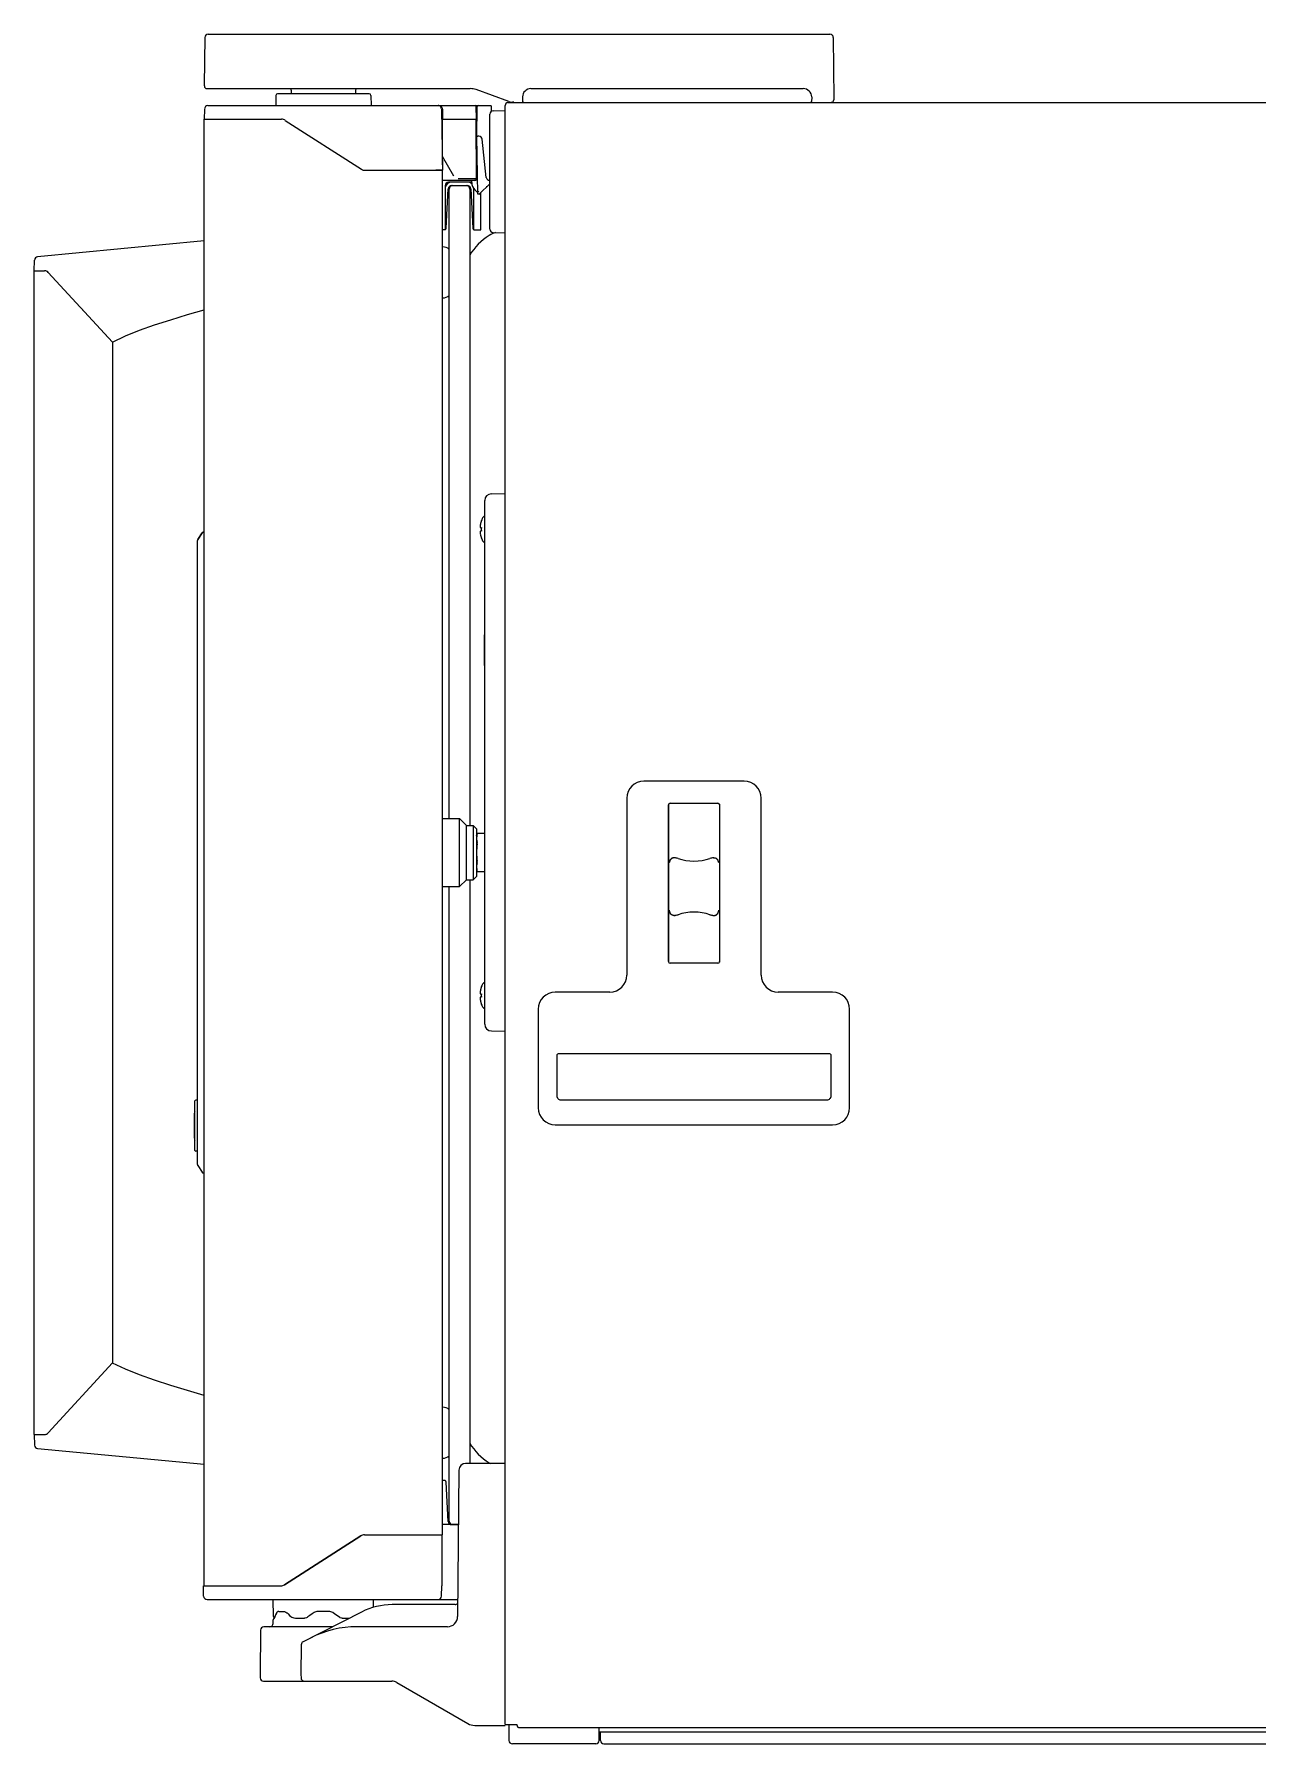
# Model space of a CAD drawing. Header units: millimetres. Extents: x -10733 to -5990, y 4098 to 7122.
# Drawn here: x -9382 to -9023, y 5611 to 6114 of the extents above; entities that cross this region are included whole.
import ezdxf

# ---------------------------------------------------------------- set-up
doc = ezdxf.new("R2010")
doc.units = ezdxf.units.MM
doc.header["$LTSCALE"] = 346.5
doc.layers.get('0').update_dxf_attribs({"linetype": 'CONTINUOUS'})
doc.layers.add('GEOM', color=7, linetype='CONTINUOUS')

msp = doc.modelspace()

# ---------------------------------------------------------------- linework, layer by layer
at = {"color": 7, "linetype": 'Continuous'}
for p, q in [((-9331.32, 6113.8), (-9148.6, 6113.8)), ((-9147.6, 6112.81), (-9147.44, 6094.8)), ((-9331.68, 6097.8), (-9254.31, 6097.8)), ((-9283.99, 6096.3), (-9310.89, 6096.3)), ((-9287.97, 6097.32), (-9287.98, 6096.3)), ((-9283.49, 6095.81), (-9283.44, 6092.8)), ((-9242.94, 6093.98), (-9252.6, 6097.5)), ((-9238.94, 6095.34), (-9238.94, 6095.3)), ((-9238.94, 6095.3), (-9238.92, 6094.04)), ((-9236.44, 6097.8), (-9156.44, 6097.8)), ((-9153.94, 6095.3), (-9153.96, 6094.04)), ((-9153.94, 6095.34), (-9153.94, 6095.3)), ((-9147.44, 6094.8), (-9147.45, 6094.52)), ((-9331.39, 6092.8), (-9248.28, 6092.8)), ((-9263.74, 6092.8), (-9263.75, 6092.8)), ((-9263.73, 6092.8), (-9263.74, 6092.8)), ((-9263.7, 6092.8), (-9263.73, 6092.8)), ((-9263.7, 6092.8), (-9263.73, 6092.8)), ((-9263.67, 6092.8), (-9263.7, 6092.8)), ((-9262.76, 6091.81), (-9262.44, 6073.8)), ((-9262.49, 6091.81), (-9262.44, 6088.8)), ((-9252.44, 6088.8), (-9252.51, 6092.55)), ((-9252.34, 6083.8), (-9252.26, 6092.55)), ((-9251.79, 6092.8), (-9251.79, 6092.85)), ((-9251.79, 6092.85), (-9248.89, 6092.85)), ((-9248.89, 6092.8), (-9248.89, 6092.85)), ((-9248.54, 6056.52), (-9248.54, 6090.27)), ((-9248.02, 6091.14), (-9248.03, 6092.55)), ((-9247.58, 6091.27), (-9244.04, 6091.4)), ((-9244.04, 6092.7), (-9244.04, 6092.8)), ((-9244.04, 5617.1), (-9244.04, 6092.7)), ((-9243.24, 6093.7), (-8686.84, 6093.7)), ((-9241.44, 6093.8), (-9241.91, 6093.8)), ((-9308.65, 6088.48), (-9286.23, 6074.11)), ((-9262.44, 6075.45), (-9262.44, 6088.8)), ((-9262.44, 6088.8), (-9252.3, 6088.8)), ((-9252.44, 6071.3), (-9252.52, 6088.55)), ((-9252.3, 6088.55), (-9252.52, 6088.55)), ((-9252.3, 6088.51), (-9252.52, 6088.51)), ((-9252.5, 6083.8), (-9252.34, 6083.8)), ((-9252.04, 6066.8), (-9252.34, 6083.8)), ((-9251.74, 6083.8), (-9252.09, 6083.8)), ((-9249.57, 6071.69), (-9250.75, 6082.9)), ((-9259.1, 6072.05), (-9262.44, 6077.83)), ((-9285.16, 6073.8), (-9262.44, 6073.8)), ((-9262.44, 6073.8), (-9264.44, 6073.8)), ((-9262.44, 5672.8), (-9262.44, 6073.8)), ((-9252.94, 6070.8), (-9262.44, 6070.8)), ((-9261.69, 6069.3), (-9261.69, 6056.3)), ((-9254.19, 6070.3), (-9260.69, 6070.3)), ((-9259.74, 6069.3), (-9259.44, 6069.3)), ((-9259.44, 6069.3), (-9255.44, 6069.3)), ((-9252.94, 6071.29), (-9257.8, 6071.29)), ((-9255.44, 6069.3), (-9255.14, 6069.3)), ((-9253.84, 6070.19), (-9253.84, 6070.8)), ((-9252.44, 6071.28), (-9252.44, 6071.3)), ((-9251.55, 6066.84), (-9248.54, 6069.85)), ((-9248.54, 6070.8), (-9248.57, 6070.8)), ((-9261.35, 6056.77), (-9260.74, 6068.35)), ((-9260.44, 5883.3), (-9260.44, 6068.3)), ((-9254.44, 6068.3), (-9254.44, 5881.3)), ((-9254.14, 6068.35), (-9253.53, 6056.77)), ((-9253.19, 6056.3), (-9253.19, 6068.35)), ((-9252.19, 6067.3), (-9252.96, 6068.07)), ((-9252.05, 6067.3), (-9252.19, 6067.3)), ((-9251.65, 6066.8), (-9252.04, 6066.8)), ((-9251.19, 6056.3), (-9251.19, 6067.2)), ((-9261.69, 6056.3), (-9262.44, 6056.3)), ((-9253.19, 6056.3), (-9251.19, 6056.3)), ((-9247.58, 6055.52), (-9244.04, 6055.4)), ((-9244.04, 5617.1), (-9243.14, 5617.1)), ((-9243.14, 5617.1), (-9240.57, 5617.1)), ((-9242.99, 5617.1), (-9242.91, 5612.38)), ((-9252.97, 5616.8), (-9244.04, 5616.8)), ((-9240.16, 5616.2), (-8688.23, 5616.2)), ((-9216.41, 5612.39), (-9216.37, 5616.2)), ((-9216.24, 5614.9), (-9186.04, 5614.9)), ((-9216.04, 5612.4), (-9216.04, 5614.9)), ((-9216.04, 5614.9), (-8688.04, 5614.9)), ((-9185.74, 5614.9), (-8688.64, 5614.9)), ((-9217.41, 5611.4), (-9241.91, 5611.4))]:
    msp.add_line(p, q, dxfattribs=at)
msp.add_line((-9215.04, 5611.4), (-8689.04, 5611.4))
for centre, radius, start, end in [((-9148.6, 6112.8), 1, 0.5, 90), ((-9286.47, 6097.3), 1.5, 160.4809, 179), ((-9283.99, 6095.8), 0.5, 1, 90), ((-9254.31, 6092.8), 5, 70, 90), ((-9236.44, 6095.3), 2.5, 90, 179), ((-9156.44, 6095.3), 2.5, 1, 90), ((-9148.2, 6094.55), 0.75, 270, 358), ((-9263.76, 6091.8), 1, 1, 90), ((-9263.49, 6091.8), 1, 1, 90), ((-9263.52, 6091.8), 0.998, 56.3553, 58.8266), ((-9263.51, 6091.8), 0.989, 1.0241, 3.826), ((-9252.76, 6092.55), 0.25, 1, 90), ((-9252.01, 6092.55), 0.25, 90, 179.5), ((-9247.54, 6090.27), 1, 92, 180), ((-9248.28, 6092.55), 0.25, 0.5, 90.0009), ((-9243.14, 6092.8), 0.9, 96.3341, 180), ((-9241.91, 6096.8), 3, 250, 270), ((-9238.67, 6094.05), 0.25, 181, 270), ((-9154.21, 6094.05), 0.25, 270, 359), ((-9252.77, 6088.55), 0.25, 0.25, 73.1347), ((-9251.74, 6082.8), 1, 6.0158, 89.9755), ((-9285.16, 6075.8), 2, 237.3391, 270), ((-9259.79, 6068.3), 2, 90, 162.246), ((-9260.69, 6069.3), 1, 90, 180), ((-9259.74, 6068.3), 1, 90, 177), ((-9259.44, 6068.3), 1, 90, 180), ((-9255.44, 6068.3), 1, 0, 90), ((-9255.14, 6068.3), 1, 3, 90), ((-9255.09, 6068.3), 2, 49.8409, 90), ((-9254.19, 6069.3), 1, 69.4588, 90), ((-9250.84, 6070.19), 3, 180, 225), ((-9253.4, 6037.91), 33.4, 88.5353, 89.2187), ((-9252.94, 6071.3), 0.5, 270, 358), ((-9252.54, 6072.4), 0.4, 1.0012, 76.1015), ((-9248.57, 6071.8), 1, 186.0009, 269.9904), ((-9251.65, 6066.95), 0.15, 270, 315), ((-9261.85, 6056.8), 0.5, 287.6366, 357), ((-9239.36, 6039.63), 17.7, 121.9959, 148.4857), ((-9253.04, 6056.8), 0.5, 183, 252.3634), ((-9244.5, 6047.85), 8, 107.107, 121.9959), ((-9247.54, 6056.52), 1, 180, 268), ((-9262.4, 6048.3), 3, 49.2588, 90), ((-9262.4, 6039.3), 3, 270, 310.7412), ((-9252.97, 5620.8), 4, 240, 270), ((-9241.91, 5612.4), 1, 181, 270), ((-9217.41, 5612.4), 1, 270, 359.5), ((-9216.24, 5616.7), 1.8, 265.4118, 270), ((-9215.04, 5612.4), 1, 180, 270)]:
    msp.add_arc(centre, radius, start, end, dxfattribs=at)
for points, knots in [([(-9252.7, 6097.56), (-9252.71, 6097.55), (-9252.71, 6097.55), (-9252.72, 6097.54), (-9252.72, 6097.54)], [0, 0, 0, 0, 0.690572, 1, 1, 1, 1]), ([(-9252.34, 6083.8), (-9252.34, 6083.79), (-9252.3, 6083.8), (-9252.26, 6083.79), (-9252.18, 6083.8), (-9252.12, 6083.8), (-9252.09, 6083.8)], [0, 0, 0, 0, 0.076263, 0.292993, 0.617374, 1, 1, 1, 1]), ([(-9252.94, 6071.29), (-9252.9, 6071.29), (-9252.77, 6071.29), (-9252.63, 6071.28), (-9252.54, 6071.28)], [0, 0, 0, 0, 0.288444, 1, 1, 1, 1]), ([(-9252.54, 6071.28), (-9252.51, 6071.28), (-9252.49, 6071.29), (-9252.44, 6071.27), (-9252.44, 6071.28)], [0, 0, 0, 0, 0.743478, 1, 1, 1, 1]), ([(-9252.44, 6071.3), (-9252.44, 6071.3), (-9252.46, 6071.3), (-9252.46, 6071.3), (-9252.47, 6071.3)], [0, 0, 0, 0, 0.252923, 1, 1, 1, 1]), ([(-9249.57, 6069.05), (-9249.54, 6069.03), (-9249.5, 6068.99), (-9249.46, 6068.96), (-9249.44, 6068.95), (-9249.44, 6068.95)], [0, 0, 0, 0, 0.694411, 0.915876, 1, 1, 1, 1]), ([(-9252.05, 6067.12), (-9252.05, 6067.23), (-9251.97, 6067.46), (-9251.87, 6067.67), (-9251.81, 6067.78)], [0, 0, 0, 0, 0.464076, 1, 1, 1, 1]), ([(-9240.16, 5616.2), (-9240.2, 5616.2), (-9240.26, 5616.26), (-9240.32, 5616.35), (-9240.37, 5616.47), (-9240.42, 5616.6), (-9240.49, 5616.81), (-9240.54, 5616.98), (-9240.57, 5617.1)], [0, 0, 0, 0, 0.121805, 0.218261, 0.339787, 0.483604, 0.645308, 1, 1, 1, 1])]:
    msp.add_open_spline(points, degree=3, knots=knots, dxfattribs=at)
for points in [[(-9263.52, 6092.8), (-9263.34, 6092.8), (-9263.16, 6092.75), (-9263, 6092.65)], [(-9262.97, 6092.63), (-9262.81, 6092.53), (-9262.68, 6092.37), (-9262.6, 6092.19)], [(-9262.6, 6092.19), (-9262.56, 6092.09), (-9262.53, 6091.98), (-9262.52, 6091.86)], [(-9252.47, 6071.3), (-9252.49, 6071.3), (-9252.52, 6071.3), (-9252.54, 6071.3)]]:
    msp.add_open_spline(points, degree=3, dxfattribs=at)
at = {"layer": 'GEOM', "color": 7, "linetype": 'Continuous'}
for p, q in [((-9332.32, 6112.81), (-9332.44, 6098.8)), ((-9332.44, 6098.8), (-9332.43, 6098.52)), ((-9311.39, 6095.81), (-9311.44, 6092.8)), ((-9306.92, 6097.32), (-9306.9, 6096.3)), ((-9332.39, 6091.81), (-9332.44, 6088.8)), ((-9332.44, 5657.8), (-9332.44, 6088.8)), ((-9332.44, 6088.8), (-9309.98, 6088.8)), ((-9332.44, 6088.8), (-9309.73, 6088.8)), ((-9332.44, 6053.05), (-9381.43, 6048.39)), ((-9382.44, 6044.3), (-9382.33, 6047.43)), ((-9382.44, 5702.3), (-9382.44, 6044.3)), ((-9382.44, 6044.3), (-9379.42, 6044.3)), ((-9359.44, 6023.3), (-9378.32, 6043.81)), ((-9368.16, 6032.78), (-9368.16, 6032.73)), ((-9368.16, 6032.78), (-9368.16, 6032.73)), ((-9368.05, 6032.61), (-9368.05, 6032.65)), ((-9361.23, 6025.17), (-9361.23, 6025.25)), ((-9360.84, 6024.74), (-9360.84, 6024.82)), ((-9359.44, 6023.21), (-9359.44, 5723.38)), ((-9248.08, 5978.73), (-9244.04, 5978.8)), ((-9250.04, 5822.87), (-9250.04, 5976.73)), ((-9251.38, 5968.8), (-9251.04, 5968.8)), ((-9251.05, 5970.8), (-9251.04, 5970.8)), ((-9334.44, 5781.59), (-9334.44, 5965.01)), ((-9334.44, 5964.67), (-9334.44, 5964.84)), ((-9333.09, 5967.24), (-9334.36, 5965.28)), ((-9334.36, 5965.28), (-9333.08, 5967.24)), ((-9333.03, 5967.31), (-9333.09, 5967.24)), ((-9332.94, 5967.38), (-9333.03, 5967.31)), ((-9332.9, 5967.41), (-9332.94, 5967.38)), ((-9332.74, 5967.46), (-9332.9, 5967.41)), ((-9332.68, 5967.47), (-9332.74, 5967.46)), ((-9332.68, 5967.47), (-9332.44, 5967.48)), ((-9251.04, 5967.8), (-9251.38, 5967.8)), ((-9251.04, 5965.8), (-9251.05, 5965.8)), ((-9250.09, 5928.28), (-9250.09, 5937.31)), ((-9250.04, 5937.31), (-9250.09, 5937.31)), ((-9250.09, 5928.28), (-9250.04, 5928.28)), ((-9173.79, 5894.3), (-9203.29, 5894.3)), ((-9208.29, 5889.3), (-9208.29, 5837.3)), ((-9168.79, 5837.3), (-9168.79, 5889.3)), ((-9262.44, 5883.3), (-9257.44, 5883.3)), ((-9257.44, 5863.3), (-9257.44, 5883.3)), ((-9255.44, 5881.3), (-9257.44, 5883.3)), ((-9196.04, 5841.3), (-9196.04, 5887.3)), ((-9196, 5887.49), (-9196, 5841.1)), ((-9195.54, 5887.8), (-9181.54, 5887.8)), ((-9181.08, 5887.49), (-9181.08, 5841.1)), ((-9181.04, 5887.3), (-9181.04, 5841.3)), ((-9255.44, 5865.3), (-9255.44, 5881.3)), ((-9255.44, 5881.3), (-9253.44, 5881.3)), ((-9253.44, 5881.3), (-9253.44, 5865.3)), ((-9252.44, 5880.3), (-9253.44, 5881.3)), ((-9252.44, 5880.3), (-9252.44, 5866.3)), ((-9252.44, 5878.18), (-9252.26, 5878.91)), ((-9252.28, 5878.84), (-9252.26, 5878.91)), ((-9250.04, 5878.91), (-9252.26, 5878.91)), ((-9196, 5882.87), (-9196.04, 5882.87)), ((-9181.04, 5882.87), (-9181.08, 5882.87)), ((-9252.44, 5868.41), (-9252.28, 5867.75)), ((-9262.44, 5863.3), (-9257.44, 5863.3)), ((-9260.44, 5676.8), (-9260.44, 5863.3)), ((-9255.44, 5865.3), (-9257.44, 5863.3)), ((-9255.44, 5865.3), (-9253.44, 5865.3)), ((-9254.44, 5865.3), (-9254.44, 5693.8)), ((-9252.44, 5866.3), (-9253.44, 5865.3)), ((-9252.26, 5867.69), (-9252.28, 5867.75)), ((-9250.04, 5867.69), (-9252.26, 5867.69)), ((-9196, 5843.62), (-9196.04, 5843.62)), ((-9181.04, 5843.62), (-9181.08, 5843.62)), ((-9181.54, 5840.8), (-9195.54, 5840.8)), ((-9251.05, 5833.8), (-9251.04, 5833.8)), ((-9251.38, 5831.8), (-9251.04, 5831.8)), ((-9251.04, 5830.8), (-9251.38, 5830.8)), ((-9251.04, 5828.8), (-9251.05, 5828.8)), ((-9213.29, 5832.3), (-9229.29, 5832.3)), ((-9147.79, 5832.3), (-9163.79, 5832.3)), ((-9234.29, 5827.3), (-9234.29, 5798.3)), ((-9142.79, 5798.3), (-9142.79, 5827.3)), ((-9248.08, 5820.87), (-9244.04, 5820.8)), ((-9228.79, 5801.93), (-9228.79, 5813.66)), ((-9228.71, 5813.97), (-9228.58, 5814.12)), ((-9228.58, 5814.12), (-9228.4, 5814.21)), ((-9228.4, 5814.21), (-9228.28, 5814.24)), ((-9228.28, 5814.24), (-9148.8, 5814.24)), ((-9148.8, 5814.24), (-9148.8, 5814.24)), ((-9148.8, 5814.24), (-9148.68, 5814.21)), ((-9148.68, 5814.21), (-9148.5, 5814.12)), ((-9148.5, 5814.12), (-9148.37, 5813.98)), ((-9148.29, 5813.66), (-9148.29, 5801.93)), ((-9335.19, 5785.8), (-9335.19, 5800.3)), ((-9334.69, 5800.55), (-9334.94, 5800.55)), ((-9149.26, 5800.59), (-9227.82, 5800.59)), ((-9335.44, 5796.36), (-9335.44, 5789.73)), ((-9229.29, 5793.3), (-9147.79, 5793.3)), ((-9334.69, 5785.55), (-9334.94, 5785.55)), ((-9334.36, 5781.31), (-9333.08, 5779.35)), ((-9334.36, 5781.31), (-9333.09, 5779.35)), ((-9333.09, 5779.35), (-9333.06, 5779.31)), ((-9332.84, 5779.16), (-9332.68, 5779.13)), ((-9332.68, 5779.13), (-9332.44, 5779.12)), ((-9378.32, 5702.78), (-9359.44, 5723.38)), ((-9361.23, 5721.42), (-9361.23, 5721.35)), ((-9360.84, 5721.78), (-9360.84, 5721.85)), ((-9368.16, 5713.82), (-9368.16, 5713.86)), ((-9368.16, 5713.82), (-9368.16, 5713.86)), ((-9368.05, 5713.99), (-9368.05, 5713.94)), ((-9382.44, 5702.3), (-9382.33, 5699.16)), ((-9382.44, 5702.3), (-9379.42, 5702.3)), ((-9381.43, 5698.2), (-9332.44, 5693.55)), ((-9244.04, 5693.8), (-9255.64, 5693.8)), ((-9261.69, 5688.8), (-9262.44, 5688.8)), ((-9260.74, 5676.75), (-9261.35, 5688.32)), ((-9257.64, 5691.81), (-9258.02, 5648.77)), ((-9286.48, 5672.48), (-9308.9, 5658.11)), ((-9308.9, 5658.11), (-9286.48, 5672.48)), ((-9285.41, 5672.8), (-9264.07, 5672.8)), ((-9264.44, 5672.8), (-9262.44, 5672.8)), ((-9264.07, 5672.8), (-9262.69, 5672.8)), ((-9262.69, 5672.8), (-9262.69, 5657.8)), ((-9257.78, 5675.8), (-9262.44, 5675.8)), ((-9259.34, 5675.8), (-9258.05, 5675.8)), ((-9332.64, 5654.78), (-9332.69, 5657.8)), ((-9332.69, 5657.8), (-9309.98, 5657.8)), ((-9262.74, 5654.78), (-9262.69, 5657.8)), ((-9331.64, 5653.8), (-9263.97, 5653.8)), ((-9312.1, 5648.77), (-9312.19, 5653.8)), ((-9282.73, 5651.48), (-9282.69, 5653.8)), ((-9258.73, 5652.3), (-9277.19, 5652.3)), ((-9264.01, 5653.8), (-9264, 5653.8)), ((-9263.99, 5653.8), (-9263.95, 5653.8)), ((-9263.96, 5653.8), (-9257.97, 5653.8)), ((-9263.96, 5653.8), (-9263.92, 5653.8)), ((-9312.19, 5646.8), (-9312.19, 5647.8)), ((-9311.73, 5648.72), (-9311.88, 5648.26)), ((-9311.49, 5649.31), (-9311.73, 5648.72)), ((-9311.27, 5649.77), (-9311.49, 5649.31)), ((-9311.2, 5649.89), (-9311.27, 5649.77)), ((-9310.51, 5650.3), (-9308.87, 5650.3)), ((-9308.87, 5650.3), (-9308.47, 5650.11)), ((-9308.47, 5650.11), (-9308.23, 5649.93)), ((-9308.23, 5649.93), (-9308.13, 5649.84)), ((-9307.39, 5649.14), (-9307.06, 5648.85)), ((-9306.17, 5648.37), (-9305.62, 5648.3)), ((-9305.62, 5648.3), (-9302.97, 5648.3)), ((-9286.26, 5650.12), (-9303.42, 5641.4)), ((-9302.22, 5648.54), (-9302.39, 5648.44)), ((-9301.99, 5648.71), (-9302.22, 5648.54)), ((-9292.5, 5648.45), (-9292.66, 5648.54)), ((-9292.12, 5648.32), (-9292.5, 5648.45)), ((-9291.91, 5648.3), (-9292.12, 5648.32)), ((-9291.91, 5648.3), (-9289.85, 5648.3)), ((-9315.93, 5644.81), (-9316.04, 5631.8)), ((-9294.77, 5645.8), (-9314.93, 5645.8)), ((-9261.02, 5645.8), (-9287.57, 5645.8)), ((-9303.97, 5640.51), (-9304.04, 5631.8)), ((-9316.04, 5631.8), (-9316.02, 5630.78)), ((-9315.02, 5629.8), (-9277.36, 5629.8)), ((-9304.04, 5631.8), (-9304.02, 5630.78)), ((-9275.86, 5629.4), (-9254.97, 5617.33))]:
    msp.add_line(p, q, dxfattribs=at)
for points in [[(-9359.44, 6023.3), (-9355.64, 6025.14), (-9351.47, 6026.8), (-9347.04, 6028.36), (-9342.31, 6029.89), (-9337.35, 6031.39), (-9332.44, 6032.8)], [(-9332.96, 5967.37), (-9333, 5967.34), (-9333.03, 5967.31), (-9333.06, 5967.28), (-9333.08, 5967.25), (-9333.09, 5967.24)], [(-9332.82, 5967.44), (-9332.86, 5967.43), (-9332.89, 5967.41), (-9332.93, 5967.39), (-9332.96, 5967.37)], [(-9332.68, 5967.47), (-9332.71, 5967.47), (-9332.75, 5967.46), (-9332.78, 5967.46), (-9332.82, 5967.44)], [(-9228.79, 5813.66), (-9228.78, 5813.78), (-9228.71, 5813.97)], [(-9148.37, 5813.98), (-9148.3, 5813.78), (-9148.29, 5813.66)], [(-9333.06, 5779.31), (-9332.96, 5779.22), (-9332.84, 5779.16)], [(-9332.44, 5713.8), (-9337.35, 5715.2), (-9342.31, 5716.7), (-9347.04, 5718.23), (-9351.47, 5719.79), (-9355.64, 5721.46), (-9359.44, 5723.3)], [(-9310.51, 5650.3), (-9310.76, 5650.25), (-9311, 5650.12), (-9311.2, 5649.89)], [(-9308.13, 5649.84), (-9307.83, 5649.56), (-9307.39, 5649.14)], [(-9307.06, 5648.85), (-9306.72, 5648.6), (-9306.17, 5648.37)], [(-9302.39, 5648.44), (-9302.78, 5648.31), (-9302.97, 5648.3)]]:
    msp.add_lwpolyline(points, dxfattribs=at)
msp.add_lwpolyline([(-9292.66, 5648.54), (-9293.28, 5648.98), (-9294.1, 5649.54), (-9294.7, 5649.95, 0.150954), (-9295.82, 5650.3), (-9299.06, 5650.3, 0.150902), (-9300.19, 5649.95), (-9300.73, 5649.58), (-9301.46, 5649.07), (-9301.99, 5648.71)], format="xyb", dxfattribs=at)
for centre, radius, start, end in [((-9331.32, 6112.8), 1, 90, 179.5), ((-9331.68, 6098.55), 0.75, 182, 270), ((-9310.89, 6095.8), 0.5, 90, 179), ((-9308.42, 6097.3), 1.5, 1, 19.5191), ((-9331.39, 6091.8), 1, 90, 179), ((-9309.73, 6086.8), 2, 57.3391, 90), ((-9381.33, 6047.4), 1, 95.4268, 178), ((-9379.42, 6042.8), 1.5, 42.5, 90), ((-9379.42, 6042.8), 1.5, 42.6146, 74.3983), ((-9248.04, 5976.73), 2, 91, 180), ((-9247.19, 5969.05), 4.2, 176.6174, 178.2878), ((-9247.13, 5969.05), 4.26, 178.2851, 179.1483), ((-9247.11, 5969.05), 4.28, 179.1483, 179.9718), ((-9247.11, 5969.05), 4.27, 179.9709, 181.1101), ((-9247.13, 5969.05), 4.25, 181.1106, 181.6716), ((-9247.19, 5969.05), 4.2, 181.6684, 183.3824), ((-9244.24, 5968.45), 7.19, 171.7046, 173.2535), ((-9244.29, 5968.46), 7.14, 171.1525, 171.703), ((-9244.32, 5968.46), 7.11, 170.1348, 171.1528), ((-9244.34, 5968.47), 7.09, 169.4175, 170.1345), ((-9244.36, 5968.47), 7.07, 168.5591, 169.4176), ((-9244.37, 5968.47), 7.05, 167.7251, 168.559), ((-9244.38, 5968.48), 7.04, 166.9864, 167.7251), ((-9244.39, 5968.48), 7.04, 166.005, 166.9864), ((-9244.4, 5968.48), 7.03, 165.4228, 166.005), ((-9244.41, 5968.48), 7.02, 164.195, 165.4228), ((-9244.41, 5968.48), 7.02, 163.8646, 164.1948), ((-9244.41, 5968.48), 7.01, 162.3063, 163.8647), ((-9244.42, 5968.49), 7.01, 160.741, 162.3062), ((-9244.44, 5968.5), 7, 155.2801, 160.8179), ((-9243.88, 5968.3), 7.17, 176.0052, 183.9948), ((-9249.44, 5970.8), 1.5, 114.0054, 155.2801), ((-9333.94, 5965.01), 0.5, 146.9322, 180.0007), ((-9332.66, 5966.97), 0.5, 92, 146.9332), ((-9247.19, 5967.55), 4.2, 176.6176, 178.3316), ((-9247.13, 5967.55), 4.25, 178.3284, 178.8894), ((-9247.11, 5967.55), 4.27, 178.8899, 180.0292), ((-9247.11, 5967.55), 4.28, 180.0283, 180.8516), ((-9247.13, 5967.55), 4.26, 180.8516, 181.715), ((-9247.19, 5967.55), 4.2, 181.7122, 183.3826), ((-9244.24, 5968.14), 7.19, 186.7465, 188.2954), ((-9244.29, 5968.13), 7.14, 188.297, 188.8475), ((-9244.32, 5968.13), 7.11, 188.8472, 189.8652), ((-9244.34, 5968.13), 7.09, 189.8655, 190.5825), ((-9244.36, 5968.12), 7.07, 190.5824, 191.4409), ((-9244.37, 5968.12), 7.05, 191.441, 192.2749), ((-9244.38, 5968.12), 7.04, 192.2749, 193.0136), ((-9244.39, 5968.12), 7.04, 193.0136, 193.995), ((-9244.4, 5968.11), 7.03, 193.995, 194.5772), ((-9244.41, 5968.11), 7.02, 194.5772, 195.805), ((-9244.41, 5968.11), 7.02, 195.8052, 196.1354), ((-9244.41, 5968.11), 7.01, 196.1353, 197.6937), ((-9244.42, 5968.11), 7.01, 197.6938, 199.259), ((-9244.44, 5968.1), 7, 199.1821, 204.7199), ((-9249.44, 5965.8), 1.5, 204.7199, 245.9946), ((-9203.29, 5889.3), 5, 90, 180), ((-9173.79, 5889.3), 5, 0, 90), ((-9195.54, 5887.3), 0.5, 90, 180), ((-9181.54, 5887.3), 0.5, 0, 90), ((-9247, 5877.52), 5.43, 173.0912, 173.8231), ((-9247, 5869.07), 5.43, 186.1799, 186.9088), ((-9194.3, 5870.26), 1.5, 82.0089, 179.997), ((-9194.79, 5866.8), 5, 71.8051, 84.0253), ((-9188.54, 5885.8), 15, 251.8051, 288.1949), ((-9182.3, 5866.8), 5, 95.9747, 108.1949), ((-9182.78, 5870.26), 1.5, 0.003, 97.9911), ((-9194.3, 5856.33), 1.5, 180.003, 277.9911), ((-9194.79, 5859.8), 5, 275.9747, 288.1949), ((-9188.54, 5840.8), 15, 71.8051, 108.1949), ((-9182.3, 5859.8), 5, 251.8051, 264.0253), ((-9182.78, 5856.33), 1.5, 262.0089, 359.997), ((-9195.54, 5841.3), 0.5, 180, 270), ((-9181.54, 5841.3), 0.5, 270, 0), ((-9244.36, 5831.47), 7.07, 168.5591, 169.4176), ((-9244.37, 5831.47), 7.05, 167.7251, 168.559), ((-9244.38, 5831.48), 7.04, 166.9864, 167.7251), ((-9244.39, 5831.48), 7.04, 166.005, 166.9864), ((-9244.4, 5831.48), 7.03, 165.4228, 166.005), ((-9244.41, 5831.48), 7.02, 164.195, 165.4228), ((-9244.41, 5831.48), 7.02, 163.8646, 164.1948), ((-9244.41, 5831.48), 7.01, 162.3063, 163.8647), ((-9244.42, 5831.49), 7.01, 160.741, 162.3062), ((-9244.44, 5831.5), 7, 155.2801, 160.8179), ((-9249.44, 5833.8), 1.5, 114.0054, 155.2801), ((-9213.29, 5837.3), 5, 270, 0), ((-9163.79, 5837.3), 5, 180, 270), ((-9247.19, 5832.05), 4.2, 176.6174, 178.2878), ((-9247.13, 5832.05), 4.26, 178.2851, 179.1483), ((-9247.11, 5832.05), 4.28, 179.1483, 179.9718), ((-9247.11, 5832.05), 4.27, 179.9709, 181.1101), ((-9247.13, 5832.05), 4.25, 181.1106, 181.6716), ((-9247.19, 5832.05), 4.2, 181.6684, 183.3824), ((-9247.19, 5830.55), 4.2, 176.6176, 178.3316), ((-9247.13, 5830.55), 4.25, 178.3284, 178.8894), ((-9247.11, 5830.55), 4.27, 178.8899, 180.0292), ((-9247.11, 5830.55), 4.28, 180.0283, 180.8516), ((-9247.13, 5830.55), 4.26, 180.8516, 181.715), ((-9247.19, 5830.55), 4.2, 181.7122, 183.3826), ((-9244.24, 5831.45), 7.19, 171.7046, 173.2535), ((-9244.24, 5831.14), 7.19, 186.7465, 188.2954), ((-9244.29, 5831.46), 7.14, 171.1525, 171.703), ((-9244.29, 5831.13), 7.14, 188.297, 188.8475), ((-9244.32, 5831.46), 7.11, 170.1348, 171.1528), ((-9244.32, 5831.13), 7.11, 188.8472, 189.8652), ((-9244.34, 5831.47), 7.09, 169.4175, 170.1345), ((-9244.34, 5831.13), 7.09, 189.8655, 190.5825), ((-9244.36, 5831.12), 7.07, 190.5824, 191.4409), ((-9244.37, 5831.12), 7.05, 191.441, 192.2749), ((-9244.38, 5831.12), 7.04, 192.2749, 193.0136), ((-9244.39, 5831.12), 7.04, 193.0136, 193.995), ((-9244.4, 5831.11), 7.03, 193.995, 194.5772), ((-9244.41, 5831.11), 7.02, 194.5772, 195.805), ((-9244.41, 5831.11), 7.02, 195.8052, 196.1354), ((-9244.41, 5831.11), 7.01, 196.1353, 197.6937), ((-9244.42, 5831.11), 7.01, 197.6938, 199.259), ((-9243.88, 5831.3), 7.17, 176.0052, 183.9948), ((-9244.44, 5831.1), 7, 199.1821, 204.7199), ((-9249.44, 5828.8), 1.5, 204.7199, 245.9946), ((-9229.29, 5827.3), 5, 90, 180), ((-9147.79, 5827.3), 5, 0, 90), ((-9248.04, 5822.87), 2, 180, 269), ((-9334.94, 5800.3), 0.25, 90, 180), ((-9334.69, 5801.05), 0.5, 270, 300.6364), ((-9229.29, 5798.3), 5, 180, 270), ((-9147.79, 5798.3), 5, 270, 0), ((-9333.44, 5796.36), 2, 151.1917, 180), ((-9333.44, 5789.73), 2, 180, 208.7012), ((-9334.94, 5785.8), 0.25, 180, 270), ((-9334.69, 5785.05), 0.5, 59.3636, 90), ((-9333.94, 5781.59), 0.5, 179.9993, 191.0221), ((-9332.66, 5779.63), 0.5, 213.0668, 268), ((-9262.4, 5707.3), 3, 49.2588, 90), ((-9379.42, 5703.8), 1.5, 270, 317.5), ((-9379.42, 5703.8), 1.5, 286.0044, 317.3854), ((-9381.33, 5699.2), 1, 182, 264.5732), ((-9239.36, 5708.97), 17.7, 211.5143, 238.0041), ((-9262.4, 5698.3), 3, 270, 310.7412), ((-9255.64, 5691.8), 2, 90, 179.5), ((-9244.5, 5700.74), 8, 238.0041, 240.3419), ((-9261.85, 5688.3), 0.5, 3, 72.3635), ((-9285.41, 5670.8), 2, 90, 122.6609), ((-9259.74, 5676.8), 1, 183, 270), ((-9259.44, 5676.8), 1, 180, 270), ((-9309.98, 5659.8), 2, 270, 302.6609), ((-9331.64, 5654.8), 1, 181, 270), ((-9277.19, 5632.3), 20, 90, 116.9645), ((-9263.74, 5654.8), 1, 270, 359), ((-9263.77, 5654.79), 0.996, 300.0453, 302.0684), ((-9258.73, 5653.3), 1, 270, 319.0462), ((-9311.69, 5647.8), 0.5, 112.6999, 180), ((-9311.6, 5648.8), 0.5, 182.963, 240.5442), ((-9261.02, 5648.8), 3, 270, 359.5), ((-9314.93, 5644.8), 1, 90, 179.5), ((-9313.19, 5646.8), 1, 270, 0), ((-9287.57, 5615.8), 30, 90, 116.9645), ((-9302.97, 5640.5), 1, 116.9645, 179.5), ((-9315.02, 5630.8), 1, 181, 270), ((-9303.02, 5630.8), 1, 181, 270), ((-9277.36, 5626.8), 3, 60, 90)]:
    msp.add_arc(centre, radius, start, end, dxfattribs=at)
for points in [[(-9382.21, 6047.82), (-9382.28, 6047.68), (-9382.33, 6047.52), (-9382.33, 6047.37)], [(-9252.28, 5878.84), (-9252.33, 5878.62), (-9252.37, 5878.4), (-9252.39, 5878.18)], [(-9252.39, 5868.42), (-9252.37, 5868.19), (-9252.33, 5867.97), (-9252.28, 5867.75)], [(-9194.27, 5871.77), (-9194.59, 5871.8), (-9194.94, 5871.72), (-9195.22, 5871.55)], [(-9182.82, 5871.77), (-9182.47, 5871.81), (-9182.08, 5871.71), (-9181.8, 5871.5)], [(-9194.27, 5854.82), (-9194.62, 5854.79), (-9195, 5854.89), (-9195.29, 5855.09)], [(-9182.82, 5854.82), (-9182.49, 5854.79), (-9182.14, 5854.87), (-9181.86, 5855.05)], [(-9334.44, 5781.49), (-9334.43, 5781.43), (-9334.39, 5781.37), (-9334.34, 5781.34)]]:
    msp.add_open_spline(points, degree=3, dxfattribs=at)
for points, knots in [([(-9252.4, 5878.11), (-9252.43, 5877.81), (-9252.45, 5877.19), (-9252.34, 5876.58), (-9252.28, 5876.29)], [0, 0, 0, 0, 0.497756, 1, 1, 1, 1]), ([(-9252.28, 5875.85), (-9252.37, 5875), (-9252.49, 5873.3), (-9252.37, 5871.59), (-9252.28, 5870.74)], [0, 0, 0, 0, 0.5, 1, 1, 1, 1]), ([(-9252.28, 5875.85), (-9252.27, 5875.94), (-9252.26, 5876.08), (-9252.26, 5876.23), (-9252.28, 5876.29)], [0, 0, 0, 0, 0.576957, 1, 1, 1, 1]), ([(-9252.28, 5870.31), (-9252.34, 5870.01), (-9252.45, 5869.4), (-9252.43, 5868.79), (-9252.4, 5868.49)], [0, 0, 0, 0, 0.502243, 1, 1, 1, 1]), ([(-9252.28, 5870.31), (-9252.26, 5870.37), (-9252.26, 5870.52), (-9252.27, 5870.66), (-9252.28, 5870.74)], [0, 0, 0, 0, 0.423048, 1, 1, 1, 1]), ([(-9227.82, 5800.59), (-9228.12, 5800.59), (-9228.67, 5801.04), (-9228.79, 5801.64), (-9228.79, 5801.93)], [0, 0, 0, 0, 0.501243, 1, 1, 1, 1]), ([(-9148.29, 5801.93), (-9148.29, 5801.64), (-9148.42, 5801.04), (-9148.97, 5800.59), (-9149.26, 5800.59)], [0, 0, 0, 0, 0.498976, 1, 1, 1, 1]), ([(-9334.44, 5781.59), (-9334.44, 5781.57), (-9334.44, 5781.54), (-9334.44, 5781.51), (-9334.44, 5781.49)], [0, 0, 0, 0, 0.497359, 1, 1, 1, 1])]:
    msp.add_open_spline(points, degree=3, knots=knots, dxfattribs=at)

doc.saveas('drawing.dxf')
